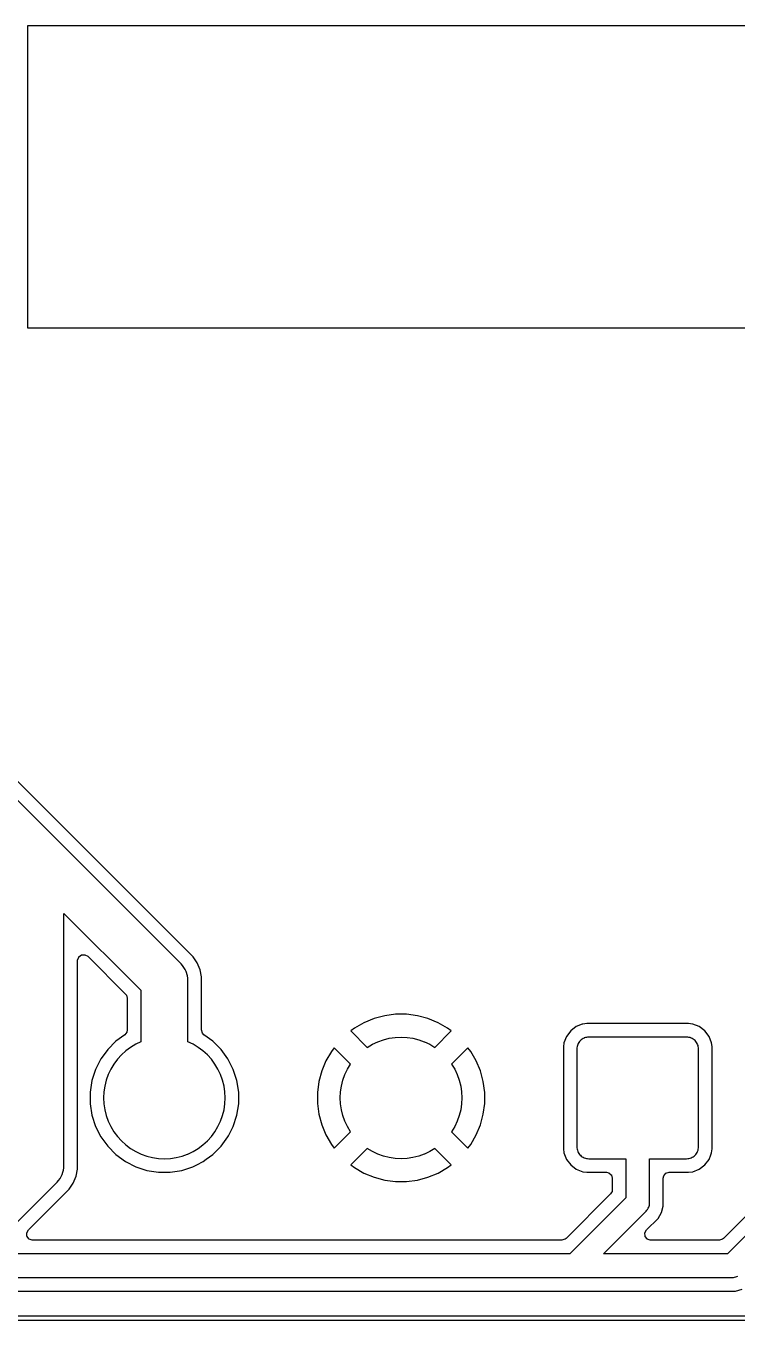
# Model space of a CAD drawing. Header units: metres. Extents: x 92.3 to 181.5, y -134.8 to -50.6.
# Drawn here: x 150.94 to 166.2, y -134.77 to -106.99 of the extents above; entities that cross this region are included whole.
import ezdxf

# ---------------------------------------------------------------- set-up
doc = ezdxf.new("R2010")
doc.units = ezdxf.units.M

msp = doc.modelspace()

# ---------------------------------------------------------------- linework, layer by layer
for points in [[(167.957, -106.99), (150.975, -106.99), (150.975, -113.47), (168.658, -113.47)], [(150.657, -132.757), (151.607, -131.807), (151.607, -131.807), (151.607, -131.807), (151.64, -131.771), (151.64, -131.771), (151.641, -131.771), (151.641, -131.77), (151.641, -131.77), (151.67, -131.731), (151.67, -131.731), (151.67, -131.731), (151.67, -131.731), (151.67, -131.73), (151.695, -131.688), (151.696, -131.688), (151.696, -131.688), (151.696, -131.688), (151.696, -131.688), (151.717, -131.644), (151.717, -131.643), (151.717, -131.643), (151.717, -131.643), (151.717, -131.643), (151.733, -131.597), (151.733, -131.597), (151.733, -131.597), (151.734, -131.597), (151.734, -131.596), (151.745, -131.549), (151.746, -131.549), (151.746, -131.549), (151.746, -131.548), (151.746, -131.548), (151.753, -131.5), (151.753, -131.5), (151.753, -131.5), (151.753, -131.499), (151.753, -131.499), (151.755, -131.45), (151.755, -131.45), (151.755, -131.45), (151.755, -126.04), (153.405, -127.689), (153.405, -128.797), (153.295, -128.849), (153.295, -128.849), (153.295, -128.849), (153.295, -128.849), (153.295, -128.849), (153.185, -128.915), (153.185, -128.915), (153.185, -128.915), (153.185, -128.915), (153.185, -128.915), (153.082, -128.991), (153.082, -128.991), (153.082, -128.991), (153.082, -128.991), (153.082, -128.991), (152.987, -129.077), (152.987, -129.077), (152.987, -129.077), (152.987, -129.077), (152.987, -129.077), (152.901, -129.172), (152.901, -129.172), (152.901, -129.172), (152.901, -129.172), (152.901, -129.172), (152.825, -129.275), (152.825, -129.275), (152.825, -129.275), (152.825, -129.275), (152.825, -129.275), (152.825, -129.275), (152.825, -129.275), (152.759, -129.385), (152.759, -129.385), (152.759, -129.385), (152.759, -129.385), (152.759, -129.385), (152.704, -129.5), (152.704, -129.5), (152.704, -129.501), (152.704, -129.501), (152.704, -129.501), (152.661, -129.621), (152.661, -129.621), (152.661, -129.621), (152.661, -129.621), (152.661, -129.621), (152.63, -129.745), (152.63, -129.745), (152.63, -129.745), (152.63, -129.746), (152.63, -129.746), (152.611, -129.872), (152.611, -129.872), (152.611, -129.872), (152.611, -129.872), (152.611, -129.872), (152.605, -130), (152.605, -130), (152.605, -130), (152.605, -130), (152.605, -130), (152.611, -130.128), (152.611, -130.128), (152.611, -130.128), (152.611, -130.128), (152.611, -130.128), (152.63, -130.254), (152.63, -130.254), (152.63, -130.255), (152.63, -130.255), (152.63, -130.255), (152.661, -130.379), (152.661, -130.379), (152.661, -130.379), (152.661, -130.379), (152.661, -130.379), (152.704, -130.499), (152.704, -130.499), (152.704, -130.499), (152.704, -130.499), (152.704, -130.5), (152.704, -130.5), (152.759, -130.615), (152.759, -130.615), (152.759, -130.615), (152.759, -130.615), (152.759, -130.615), (152.825, -130.725), (152.825, -130.725), (152.825, -130.725), (152.825, -130.725), (152.825, -130.725), (152.901, -130.828), (152.901, -130.828), (152.901, -130.828), (152.901, -130.828), (152.901, -130.828), (152.901, -130.828), (152.901, -130.828), (152.987, -130.923), (152.987, -130.923), (152.987, -130.923), (152.987, -130.923), (152.987, -130.923), (153.082, -131.009), (153.082, -131.009), (153.082, -131.009), (153.082, -131.009), (153.082, -131.009), (153.185, -131.085), (153.185, -131.085), (153.185, -131.085), (153.185, -131.085), (153.185, -131.085), (153.295, -131.151), (153.295, -131.151), (153.295, -131.151), (153.295, -131.151), (153.295, -131.151), (153.41, -131.206), (153.41, -131.206), (153.411, -131.206), (153.411, -131.206), (153.411, -131.206), (153.531, -131.249), (153.531, -131.249), (153.531, -131.249), (153.531, -131.249), (153.531, -131.249), (153.655, -131.28), (153.655, -131.28), (153.655, -131.28), (153.656, -131.28), (153.656, -131.28), (153.782, -131.299), (153.782, -131.299), (153.782, -131.299), (153.782, -131.299), (153.782, -131.299), (153.91, -131.305), (153.91, -131.305), (153.91, -131.305), (153.91, -131.305), (153.91, -131.305), (154.038, -131.299), (154.038, -131.299), (154.038, -131.299), (154.038, -131.299), (154.038, -131.299), (154.164, -131.28), (154.164, -131.28), (154.165, -131.28), (154.165, -131.28), (154.165, -131.28), (154.289, -131.249), (154.289, -131.249), (154.289, -131.249), (154.289, -131.249), (154.289, -131.249), (154.409, -131.206), (154.409, -131.206), (154.409, -131.206), (154.409, -131.206), (154.41, -131.206), (154.41, -131.206), (154.525, -131.151), (154.525, -131.151), (154.525, -131.151), (154.525, -131.151), (154.525, -131.151), (154.635, -131.085), (154.635, -131.085), (154.635, -131.085), (154.635, -131.085), (154.635, -131.085), (154.738, -131.009), (154.738, -131.009), (154.738, -131.009), (154.738, -131.009), (154.738, -131.009), (154.738, -131.009), (154.738, -131.009), (154.833, -130.923), (154.833, -130.923), (154.833, -130.923), (154.833, -130.923), (154.833, -130.923), (154.919, -130.828), (154.919, -130.828), (154.919, -130.828), (154.919, -130.828), (154.919, -130.828), (154.995, -130.725), (154.995, -130.725), (154.995, -130.725), (154.995, -130.725), (154.995, -130.725), (155.061, -130.615), (155.061, -130.615), (155.061, -130.615), (155.061, -130.615), (155.061, -130.615), (155.116, -130.5), (155.116, -130.5), (155.116, -130.499), (155.116, -130.499), (155.116, -130.499), (155.159, -130.379), (155.159, -130.379), (155.159, -130.379), (155.159, -130.379), (155.159, -130.379), (155.159, -130.379), (155.159, -130.379), (155.19, -130.255), (155.19, -130.255), (155.19, -130.255), (155.19, -130.254), (155.19, -130.254), (155.209, -130.128), (155.209, -130.128), (155.209, -130.128), (155.209, -130.128), (155.209, -130.128), (155.215, -130), (155.215, -130), (155.215, -130), (155.215, -130), (155.215, -130), (155.209, -129.872), (155.209, -129.872), (155.209, -129.872), (155.209, -129.872), (155.209, -129.872), (155.19, -129.746), (155.19, -129.746), (155.19, -129.745), (155.19, -129.745), (155.19, -129.745), (155.159, -129.621), (155.159, -129.621), (155.159, -129.621), (155.159, -129.621), (155.159, -129.621), (155.116, -129.501), (155.116, -129.501), (155.116, -129.501), (155.116, -129.5), (155.116, -129.5), (155.061, -129.385), (155.061, -129.385), (155.061, -129.385), (155.061, -129.385), (155.061, -129.385), (154.995, -129.275), (154.995, -129.275), (154.995, -129.275), (154.995, -129.275), (154.995, -129.275), (154.919, -129.172), (154.919, -129.172), (154.919, -129.172), (154.919, -129.172), (154.919, -129.172), (154.833, -129.077), (154.833, -129.077), (154.833, -129.077), (154.833, -129.077), (154.833, -129.077), (154.738, -128.991), (154.738, -128.991), (154.738, -128.991), (154.738, -128.991), (154.738, -128.991), (154.635, -128.915), (154.635, -128.915), (154.635, -128.915), (154.635, -128.915), (154.635, -128.915), (154.635, -128.915), (154.635, -128.915), (154.525, -128.849), (154.525, -128.849), (154.525, -128.849), (154.525, -128.849), (154.525, -128.849), (154.415, -128.797), (154.415, -127.48), (154.415, -127.48), (154.415, -127.48), (154.413, -127.431), (154.413, -127.431), (154.413, -127.43), (154.413, -127.43), (154.413, -127.43), (154.406, -127.382), (154.406, -127.382), (154.406, -127.381), (154.406, -127.381), (154.405, -127.381), (154.394, -127.334), (154.394, -127.333), (154.393, -127.333), (154.393, -127.333), (154.393, -127.333), (154.377, -127.287), (154.377, -127.287), (154.377, -127.287), (154.377, -127.287), (154.377, -127.286), (154.356, -127.242), (154.356, -127.242), (154.356, -127.242), (154.356, -127.242), (154.355, -127.242), (154.33, -127.2), (154.33, -127.2), (154.33, -127.2), (154.33, -127.2), (154.33, -127.2), (154.33, -127.199), (154.33, -127.199), (154.33, -127.199), (154.33, -127.199), (154.301, -127.16), (154.301, -127.16), (154.301, -127.159), (154.3, -127.159), (154.3, -127.159), (154.267, -127.123), (154.267, -127.123), (154.267, -127.123), (141.36, -114.216)], [(169.717, -129.212), (165.912, -133.017), (165.912, -133.017), (165.912, -133.017), (165.912, -133.017), (165.911, -133.017), (165.891, -133.034), (165.891, -133.034), (165.891, -133.034), (165.89, -133.034), (165.89, -133.034), (165.89, -133.034), (165.89, -133.034), (165.89, -133.034), (165.89, -133.034), (165.89, -133.034), (165.89, -133.034), (165.89, -133.034), (165.89, -133.034), (165.889, -133.034), (165.889, -133.035), (165.889, -133.035), (165.889, -133.035), (165.822, -133.054), (165.822, -133.054), (165.822, -133.054), (165.822, -133.054), (165.822, -133.054), (165.821, -133.054), (165.821, -133.054), (165.821, -133.054), (165.821, -133.054), (165.821, -133.054), (165.821, -133.054), (165.821, -133.054), (165.821, -133.054), (164.348, -133.054), (164.348, -133.054), (164.339, -133.054), (164.339, -133.054), (164.339, -133.054), (164.339, -133.054), (164.339, -133.054), (164.339, -133.054), (164.339, -133.054), (164.339, -133.054), (164.338, -133.054), (164.338, -133.054), (164.338, -133.054), (164.338, -133.054), (164.338, -133.054), (164.338, -133.054), (164.272, -133.029), (164.272, -133.029), (164.272, -133.029), (164.272, -133.029), (164.272, -133.029), (164.272, -133.029), (164.272, -133.029), (164.272, -133.029), (164.271, -133.029), (164.271, -133.029), (164.271, -133.029), (164.271, -133.029), (164.271, -133.029), (164.271, -133.029), (164.271, -133.029), (164.271, -133.028), (164.271, -133.028), (164.271, -133.028), (164.27, -133.028), (164.27, -133.028), (164.27, -133.028), (164.27, -133.028), (164.27, -133.028), (164.27, -133.028), (164.228, -132.972), (164.228, -132.972), (164.228, -132.972), (164.228, -132.972), (164.228, -132.971), (164.228, -132.971), (164.228, -132.971), (164.228, -132.971), (164.228, -132.971), (164.228, -132.971), (164.228, -132.971), (164.228, -132.971), (164.227, -132.971), (164.227, -132.97), (164.227, -132.97), (164.227, -132.97), (164.227, -132.97), (164.227, -132.97), (164.227, -132.97), (164.227, -132.97), (164.227, -132.97), (164.227, -132.969), (164.227, -132.969), (164.227, -132.969), (164.222, -132.899), (164.222, -132.899), (164.222, -132.899), (164.222, -132.899), (164.222, -132.899), (164.222, -132.899), (164.222, -132.899), (164.222, -132.899), (164.222, -132.899), (164.222, -132.898), (164.222, -132.898), (164.222, -132.898), (164.222, -132.898), (164.222, -132.898), (164.222, -132.898), (164.222, -132.898), (164.222, -132.898), (164.223, -132.897), (164.223, -132.897), (164.223, -132.897), (164.223, -132.897), (164.223, -132.897), (164.223, -132.897), (164.223, -132.897), (164.256, -132.835), (164.256, -132.835), (164.256, -132.835), (164.256, -132.835), (164.257, -132.835), (164.257, -132.835), (164.257, -132.835), (164.257, -132.835), (164.257, -132.835), (164.257, -132.835), (164.257, -132.834), (164.257, -132.834), (164.257, -132.834), (164.507, -132.585), (164.578, -132.461), (164.616, -132.322), (164.616, -131.725), (164.616, -131.724), (164.616, -131.724), (164.616, -131.724), (164.616, -131.724), (164.616, -131.724), (164.616, -131.724), (164.616, -131.724), (164.616, -131.724), (164.616, -131.723), (164.627, -131.672), (164.627, -131.672), (164.627, -131.672), (164.627, -131.672), (164.627, -131.671), (164.627, -131.671), (164.627, -131.671), (164.627, -131.671), (164.627, -131.671), (164.627, -131.671), (164.627, -131.671), (164.627, -131.671), (164.627, -131.671), (164.627, -131.67), (164.627, -131.67), (164.628, -131.67), (164.628, -131.67), (164.628, -131.67), (164.628, -131.67), (164.628, -131.67), (164.628, -131.67), (164.674, -131.617), (164.674, -131.617), (164.674, -131.617), (164.674, -131.617), (164.674, -131.617), (164.674, -131.616), (164.674, -131.616), (164.674, -131.616), (164.674, -131.616), (164.675, -131.616), (164.675, -131.616), (164.675, -131.616), (164.675, -131.616), (164.675, -131.616), (164.675, -131.616), (164.675, -131.616), (164.675, -131.616), (164.675, -131.616), (164.675, -131.616), (164.676, -131.616), (164.676, -131.616), (164.676, -131.615), (164.676, -131.615), (164.676, -131.615), (164.743, -131.596), (164.743, -131.596), (164.743, -131.596), (164.743, -131.596), (164.744, -131.596), (164.744, -131.596), (164.744, -131.596), (164.744, -131.596), (164.744, -131.596), (164.744, -131.596), (164.744, -131.596), (164.744, -131.596), (164.745, -131.596), (165.163, -131.596), (165.25, -131.585), (165.39, -131.53), (165.509, -131.439), (165.6, -131.32), (165.64, -131.219), (165.655, -131.18), (165.66, -131.139), (165.666, -131.093), (165.666, -128.907), (165.659, -128.854), (165.655, -128.82), (165.6, -128.68), (165.509, -128.561), (165.39, -128.47), (165.25, -128.415), (165.202, -128.409), (165.163, -128.404), (162.977, -128.404), (162.935, -128.41), (162.89, -128.415), (162.878, -128.419), (162.75, -128.47), (162.631, -128.561), (162.54, -128.68), (162.485, -128.82), (162.474, -128.907), (162.474, -131.093), (162.485, -131.18), (162.54, -131.32), (162.631, -131.439), (162.75, -131.53), (162.89, -131.585), (162.977, -131.596), (163.395, -131.596), (163.396, -131.596), (163.396, -131.596), (163.396, -131.596), (163.396, -131.596), (163.396, -131.596), (163.396, -131.596), (163.396, -131.596), (163.396, -131.596), (163.397, -131.596), (163.448, -131.607), (163.448, -131.607), (163.448, -131.607), (163.448, -131.607), (163.449, -131.607), (163.449, -131.607), (163.449, -131.607), (163.449, -131.607), (163.449, -131.607), (163.449, -131.607), (163.449, -131.607), (163.449, -131.607), (163.449, -131.607), (163.45, -131.607), (163.45, -131.607), (163.45, -131.608), (163.45, -131.608), (163.45, -131.608), (163.45, -131.608), (163.45, -131.608), (163.45, -131.608), (163.503, -131.654), (163.503, -131.654), (163.503, -131.654), (163.503, -131.654), (163.503, -131.654), (163.504, -131.654), (163.504, -131.654), (163.504, -131.654), (163.504, -131.654), (163.504, -131.655), (163.504, -131.655), (163.504, -131.655), (163.504, -131.655), (163.504, -131.655), (163.504, -131.655), (163.504, -131.655), (163.504, -131.655), (163.504, -131.655), (163.504, -131.655), (163.504, -131.656), (163.504, -131.656), (163.505, -131.656), (163.505, -131.656), (163.505, -131.656), (163.524, -131.723), (163.524, -131.723), (163.524, -131.723), (163.524, -131.723), (163.524, -131.724), (163.524, -131.724), (163.524, -131.724), (163.524, -131.724), (163.524, -131.724), (163.524, -131.724), (163.524, -131.724), (163.524, -131.724), (163.524, -131.725), (163.524, -131.971), (163.524, -131.971), (163.524, -131.971), (163.524, -131.971), (163.524, -131.971), (163.522, -131.998), (163.522, -131.998), (163.522, -131.998), (163.522, -131.998), (163.522, -131.998), (163.522, -131.998), (163.522, -131.998), (163.521, -131.998), (163.521, -131.998), (163.521, -131.999), (163.521, -131.999), (163.521, -131.999), (163.521, -131.999), (163.521, -131.999), (163.521, -131.999), (163.521, -131.999), (163.521, -131.999), (163.52, -132.001), (163.519, -132.006), (163.519, -132.006), (163.519, -132.007), (163.519, -132.007), (163.519, -132.007), (163.519, -132.007), (163.519, -132.007), (163.519, -132.007), (163.519, -132.007), (163.519, -132.007), (163.519, -132.007), (163.519, -132.008), (163.519, -132.008), (163.519, -132.008), (163.519, -132.008), (163.519, -132.008), (163.519, -132.008), (163.519, -132.008), (163.502, -132.034), (163.488, -132.061), (163.488, -132.061), (163.487, -132.061), (163.487, -132.061), (163.487, -132.061), (163.487, -132.061), (163.487, -132.061), (163.487, -132.061), (163.487, -132.061), (163.487, -132.062), (163.487, -132.062), (163.487, -132.062), (163.487, -132.062), (162.532, -133.017), (162.532, -133.017), (162.532, -133.017), (162.532, -133.017), (162.531, -133.017), (162.511, -133.034), (162.511, -133.034), (162.511, -133.034), (162.51, -133.034), (162.51, -133.034), (162.51, -133.034), (162.51, -133.034), (162.51, -133.034), (162.51, -133.034), (162.51, -133.034), (162.51, -133.034), (162.51, -133.034), (162.51, -133.034), (162.509, -133.034), (162.509, -133.035), (162.509, -133.035), (162.509, -133.035), (162.442, -133.054), (162.442, -133.054), (162.442, -133.054), (162.442, -133.054), (162.442, -133.054), (162.441, -133.054), (162.441, -133.054), (162.441, -133.054), (162.441, -133.054), (162.441, -133.054), (162.441, -133.054), (162.441, -133.054), (162.441, -133.054), (151.082, -133.054), (151.082, -133.054), (151.073, -133.054), (151.073, -133.054), (151.073, -133.054), (151.073, -133.054), (151.072, -133.054), (151.072, -133.054), (151.072, -133.054), (151.072, -133.054), (151.072, -133.054), (151.072, -133.054), (151.072, -133.054), (151.072, -133.054), (151.071, -133.054), (151.071, -133.054), (151.006, -133.029), (151.006, -133.029), (151.006, -133.029), (151.006, -133.029), (151.005, -133.029), (151.005, -133.029), (151.005, -133.029), (151.005, -133.029), (151.005, -133.029), (151.005, -133.029), (151.005, -133.029), (151.005, -133.029), (151.005, -133.029), (151.004, -133.029), (151.004, -133.029), (151.004, -133.028), (151.004, -133.028), (151.004, -133.028), (151.004, -133.028), (151.004, -133.028), (151.004, -133.028), (151.004, -133.028), (151.004, -133.028), (151.004, -133.028), (150.962, -132.972), (150.962, -132.972), (150.962, -132.972), (150.962, -132.972), (150.961, -132.971), (150.961, -132.971), (150.961, -132.971), (150.961, -132.971), (150.961, -132.971), (150.961, -132.971), (150.961, -132.971), (150.961, -132.971), (150.961, -132.971), (150.961, -132.97), (150.961, -132.97), (150.961, -132.97), (150.961, -132.97), (150.961, -132.97), (150.961, -132.97), (150.961, -132.97), (150.961, -132.97), (150.961, -132.969), (150.961, -132.969), (150.961, -132.969), (150.956, -132.899), (150.956, -132.899), (150.956, -132.899), (150.956, -132.899), (150.956, -132.899), (150.956, -132.899), (150.956, -132.899), (150.956, -132.899), (150.956, -132.899), (150.956, -132.898), (150.956, -132.898), (150.956, -132.898), (150.956, -132.898), (150.956, -132.898), (150.956, -132.898), (150.956, -132.898), (150.956, -132.898), (150.956, -132.897), (150.956, -132.897), (150.956, -132.897), (150.956, -132.897), (150.956, -132.897), (150.956, -132.897), (150.956, -132.897), (150.99, -132.835), (150.99, -132.835), (150.99, -132.835), (150.99, -132.835), (150.99, -132.835), (150.99, -132.835), (150.99, -132.835), (150.99, -132.835), (150.99, -132.835), (150.99, -132.835), (150.991, -132.834), (150.991, -132.834), (150.991, -132.834), (151.868, -131.957), (151.955, -131.827), (152.015, -131.682), (152.046, -131.528), (152.046, -127.052), (152.046, -127.052), (152.046, -127.043), (152.046, -127.043), (152.046, -127.043), (152.046, -127.043), (152.046, -127.042), (152.046, -127.042), (152.046, -127.042), (152.046, -127.042), (152.046, -127.042), (152.046, -127.042), (152.046, -127.042), (152.046, -127.042), (152.046, -127.041), (152.046, -127.041), (152.071, -126.976), (152.071, -126.976), (152.071, -126.976), (152.071, -126.976), (152.071, -126.975), (152.071, -126.975), (152.071, -126.975), (152.071, -126.975), (152.071, -126.975), (152.071, -126.975), (152.071, -126.975), (152.071, -126.975), (152.071, -126.975), (152.071, -126.974), (152.071, -126.974), (152.072, -126.974), (152.072, -126.974), (152.072, -126.974), (152.072, -126.974), (152.072, -126.974), (152.072, -126.974), (152.072, -126.974), (152.072, -126.974), (152.072, -126.974), (152.128, -126.932), (152.128, -126.932), (152.128, -126.932), (152.128, -126.932), (152.129, -126.931), (152.129, -126.931), (152.129, -126.931), (152.129, -126.931), (152.129, -126.931), (152.129, -126.931), (152.129, -126.931), (152.129, -126.931), (152.129, -126.931), (152.13, -126.931), (152.13, -126.931), (152.13, -126.931), (152.13, -126.931), (152.13, -126.931), (152.13, -126.931), (152.13, -126.931), (152.13, -126.931), (152.131, -126.931), (152.131, -126.931), (152.131, -126.931), (152.201, -126.926), (152.201, -126.926), (152.201, -126.926), (152.201, -126.926), (152.201, -126.926), (152.201, -126.926), (152.201, -126.926), (152.201, -126.926), (152.201, -126.926), (152.202, -126.926), (152.202, -126.926), (152.202, -126.926), (152.202, -126.926), (152.202, -126.926), (152.202, -126.926), (152.202, -126.926), (152.202, -126.926), (152.203, -126.926), (152.203, -126.926), (152.203, -126.926), (152.203, -126.926), (152.203, -126.926), (152.203, -126.926), (152.203, -126.926), (152.265, -126.96), (152.265, -126.96), (152.265, -126.96), (152.265, -126.96), (152.265, -126.96), (152.265, -126.96), (152.265, -126.96), (152.265, -126.96), (152.265, -126.96), (152.265, -126.96), (152.266, -126.961), (152.266, -126.961), (152.266, -126.961), (153.077, -127.772), (153.077, -127.772), (153.077, -127.772), (153.077, -127.772), (153.077, -127.772), (153.094, -127.793), (153.094, -127.793), (153.094, -127.793), (153.094, -127.793), (153.094, -127.793), (153.094, -127.793), (153.094, -127.793), (153.094, -127.793), (153.094, -127.794), (153.094, -127.794), (153.094, -127.794), (153.094, -127.794), (153.094, -127.794), (153.094, -127.794), (153.095, -127.794), (153.095, -127.794), (153.095, -127.794), (153.114, -127.862), (153.114, -127.862), (153.114, -127.862), (153.114, -127.862), (153.114, -127.862), (153.114, -127.862), (153.114, -127.862), (153.114, -127.862), (153.114, -127.862), (153.114, -127.863), (153.114, -127.863), (153.114, -127.863), (153.114, -127.863), (153.114, -128.54), (153.114, -128.54), (153.114, -128.54), (153.114, -128.54), (153.114, -128.541), (153.114, -128.541), (153.114, -128.541), (153.114, -128.541), (153.114, -128.541), (153.106, -128.586), (153.106, -128.586), (153.106, -128.586), (153.106, -128.586), (153.106, -128.586), (153.106, -128.587), (153.106, -128.587), (153.106, -128.587), (153.106, -128.587), (153.106, -128.587), (153.106, -128.587), (153.106, -128.587), (153.105, -128.587), (153.105, -128.588), (153.105, -128.588), (153.105, -128.588), (153.105, -128.588), (153.105, -128.588), (153.105, -128.588), (153.105, -128.588), (153.062, -128.643), (153.062, -128.644), (153.062, -128.644), (153.062, -128.644), (153.062, -128.644), (153.062, -128.644), (153.062, -128.644), (153.062, -128.644), (153.062, -128.644), (153.062, -128.644), (153.062, -128.644), (153.061, -128.644), (153.061, -128.644), (152.871, -128.783), (152.693, -128.961), (152.575, -129.124), (152.545, -129.164), (152.495, -129.263), (152.431, -129.388), (152.354, -129.626), (152.314, -129.874), (152.314, -130.126), (152.354, -130.374), (152.431, -130.612), (152.545, -130.836), (152.693, -131.039), (152.871, -131.217), (153.074, -131.365), (153.298, -131.479), (153.536, -131.556), (153.784, -131.596), (154.036, -131.596), (154.284, -131.556), (154.522, -131.479), (154.604, -131.437), (154.746, -131.365), (154.81, -131.318), (154.949, -131.217), (155.127, -131.039), (155.275, -130.836), (155.284, -130.817), (155.339, -130.711), (155.389, -130.612), (155.466, -130.374), (155.506, -130.126), (155.506, -129.874), (155.466, -129.626), (155.389, -129.388), (155.275, -129.164), (155.127, -128.961), (154.949, -128.783), (154.759, -128.644), (154.759, -128.644), (154.758, -128.644), (154.758, -128.644), (154.758, -128.644), (154.758, -128.644), (154.758, -128.644), (154.758, -128.644), (154.758, -128.644), (154.727, -128.611), (154.726, -128.61), (154.726, -128.61), (154.726, -128.61), (154.726, -128.61), (154.726, -128.61), (154.726, -128.61), (154.726, -128.61), (154.726, -128.61), (154.726, -128.61), (154.726, -128.61), (154.726, -128.609), (154.726, -128.609), (154.726, -128.609), (154.726, -128.609), (154.726, -128.609), (154.726, -128.609), (154.725, -128.609), (154.725, -128.609), (154.725, -128.609), (154.706, -128.541), (154.706, -128.541), (154.706, -128.541), (154.706, -128.541), (154.706, -128.541), (154.706, -128.541), (154.706, -128.541), (154.706, -128.541), (154.706, -128.541), (154.706, -128.54), (154.706, -128.54), (154.706, -128.54), (154.706, -128.54), (154.706, -127.402), (154.675, -127.248), (154.615, -127.103), (154.528, -126.973), (154.473, -126.917), (153.321, -125.766), (151.964, -124.409), (143.558, -116.003)], [(158.194, -128.387), (157.991, -128.504), (157.914, -128.563), (158.265, -128.915), (158.375, -128.849), (158.375, -128.849), (158.375, -128.849), (158.375, -128.849), (158.375, -128.849), (158.49, -128.794), (158.49, -128.794), (158.491, -128.794), (158.491, -128.794), (158.491, -128.794), (158.611, -128.751), (158.611, -128.751), (158.611, -128.751), (158.611, -128.751), (158.611, -128.751), (158.735, -128.72), (158.735, -128.72), (158.735, -128.72), (158.736, -128.72), (158.736, -128.72), (158.862, -128.701), (158.862, -128.701), (158.862, -128.701), (158.862, -128.701), (158.862, -128.701), (158.99, -128.695), (158.99, -128.695), (158.99, -128.695), (158.99, -128.695), (158.99, -128.695), (159.118, -128.701), (159.118, -128.701), (159.118, -128.701), (159.118, -128.701), (159.118, -128.701), (159.244, -128.72), (159.244, -128.72), (159.245, -128.72), (159.245, -128.72), (159.245, -128.72), (159.369, -128.751), (159.369, -128.751), (159.369, -128.751), (159.369, -128.751), (159.369, -128.751), (159.489, -128.794), (159.489, -128.794), (159.489, -128.794), (159.49, -128.794), (159.49, -128.794), (159.605, -128.849), (159.605, -128.849), (159.605, -128.849), (159.605, -128.849), (159.605, -128.849), (159.715, -128.915), (160.066, -128.563), (159.989, -128.504), (159.786, -128.387), (159.568, -128.297), (159.341, -128.236), (159.108, -128.205), (158.872, -128.205), (158.639, -128.236), (158.412, -128.297), (158.194, -128.387)], [(170.045, -129.294), (165.994, -133.345), (163.336, -133.345), (164.25, -132.43), (164.25, -132.43), (164.251, -132.43), (164.267, -132.412), (164.267, -132.412), (164.267, -132.412), (164.267, -132.412), (164.267, -132.412), (164.267, -132.412), (164.282, -132.392), (164.282, -132.392), (164.282, -132.392), (164.282, -132.392), (164.282, -132.392), (164.295, -132.37), (164.295, -132.37), (164.295, -132.37), (164.295, -132.37), (164.295, -132.37), (164.306, -132.348), (164.306, -132.348), (164.306, -132.348), (164.306, -132.348), (164.306, -132.347), (164.314, -132.324), (164.314, -132.324), (164.314, -132.324), (164.314, -132.324), (164.314, -132.324), (164.32, -132.3), (164.32, -132.3), (164.32, -132.3), (164.32, -132.3), (164.32, -132.3), (164.324, -132.275), (164.324, -132.275), (164.324, -132.275), (164.324, -132.275), (164.324, -132.275), (164.325, -132.25), (164.325, -132.25), (164.325, -132.25), (164.325, -131.305), (165.12, -131.305), (165.12, -131.305), (165.12, -131.305), (165.145, -131.304), (165.145, -131.304), (165.145, -131.304), (165.145, -131.304), (165.145, -131.304), (165.145, -131.304), (165.17, -131.3), (165.17, -131.3), (165.17, -131.3), (165.17, -131.3), (165.17, -131.3), (165.194, -131.294), (165.194, -131.294), (165.194, -131.294), (165.194, -131.294), (165.194, -131.294), (165.217, -131.286), (165.217, -131.286), (165.218, -131.286), (165.218, -131.286), (165.218, -131.285), (165.24, -131.275), (165.24, -131.275), (165.24, -131.275), (165.24, -131.275), (165.24, -131.275), (165.261, -131.262), (165.262, -131.262), (165.262, -131.262), (165.262, -131.262), (165.262, -131.262), (165.282, -131.247), (165.282, -131.247), (165.282, -131.247), (165.282, -131.247), (165.282, -131.247), (165.3, -131.23), (165.3, -131.23), (165.3, -131.23), (165.3, -131.23), (165.3, -131.23), (165.317, -131.212), (165.317, -131.212), (165.317, -131.212), (165.317, -131.212), (165.317, -131.212), (165.332, -131.192), (165.332, -131.192), (165.332, -131.192), (165.332, -131.192), (165.332, -131.191), (165.345, -131.17), (165.345, -131.17), (165.345, -131.17), (165.345, -131.17), (165.345, -131.17), (165.355, -131.148), (165.356, -131.148), (165.356, -131.148), (165.356, -131.147), (165.356, -131.147), (165.364, -131.124), (165.364, -131.124), (165.364, -131.124), (165.364, -131.124), (165.364, -131.124), (165.37, -131.1), (165.37, -131.1), (165.37, -131.1), (165.37, -131.1), (165.37, -131.1), (165.374, -131.075), (165.374, -131.075), (165.374, -131.075), (165.374, -131.075), (165.374, -131.075), (165.375, -131.05), (165.375, -131.05), (165.375, -131.05), (165.375, -128.95), (165.375, -128.95), (165.375, -128.95), (165.374, -128.925), (165.374, -128.925), (165.374, -128.925), (165.374, -128.925), (165.374, -128.925), (165.374, -128.925), (165.37, -128.9), (165.37, -128.9), (165.37, -128.9), (165.37, -128.9), (165.37, -128.9), (165.364, -128.876), (165.364, -128.876), (165.364, -128.876), (165.364, -128.876), (165.364, -128.876), (165.356, -128.853), (165.356, -128.853), (165.356, -128.852), (165.356, -128.852), (165.355, -128.852), (165.345, -128.83), (165.345, -128.83), (165.345, -128.83), (165.345, -128.83), (165.345, -128.83), (165.332, -128.809), (165.332, -128.808), (165.332, -128.808), (165.332, -128.808), (165.332, -128.808), (165.317, -128.788), (165.317, -128.788), (165.317, -128.788), (165.317, -128.788), (165.317, -128.788), (165.3, -128.77), (165.3, -128.77), (165.3, -128.77), (165.3, -128.77), (165.3, -128.77), (165.282, -128.753), (165.282, -128.753), (165.282, -128.753), (165.282, -128.753), (165.282, -128.753), (165.262, -128.738), (165.262, -128.738), (165.262, -128.738), (165.262, -128.738), (165.261, -128.738), (165.24, -128.725), (165.24, -128.725), (165.24, -128.725), (165.24, -128.725), (165.24, -128.725), (165.218, -128.715), (165.218, -128.714), (165.218, -128.714), (165.217, -128.714), (165.217, -128.714), (165.194, -128.706), (165.194, -128.706), (165.194, -128.706), (165.194, -128.706), (165.194, -128.706), (165.17, -128.7), (165.17, -128.7), (165.17, -128.7), (165.17, -128.7), (165.17, -128.7), (165.145, -128.696), (165.145, -128.696), (165.145, -128.696), (165.145, -128.696), (165.145, -128.696), (165.12, -128.695), (165.12, -128.695), (165.12, -128.695), (163.02, -128.695), (163.02, -128.695), (163.02, -128.695), (162.995, -128.696), (162.995, -128.696), (162.995, -128.696), (162.995, -128.696), (162.995, -128.696), (162.97, -128.7), (162.97, -128.7), (162.97, -128.7), (162.97, -128.7), (162.97, -128.7), (162.946, -128.706), (162.946, -128.706), (162.946, -128.706), (162.946, -128.706), (162.946, -128.706), (162.923, -128.714), (162.923, -128.714), (162.922, -128.714), (162.922, -128.714), (162.922, -128.715), (162.9, -128.725), (162.9, -128.725), (162.9, -128.725), (162.9, -128.725), (162.9, -128.725), (162.879, -128.738), (162.878, -128.738), (162.878, -128.738), (162.878, -128.738), (162.878, -128.738), (162.858, -128.753), (162.858, -128.753), (162.858, -128.753), (162.858, -128.753), (162.858, -128.753), (162.84, -128.77), (162.84, -128.77), (162.84, -128.77), (162.84, -128.77), (162.84, -128.77), (162.823, -128.788), (162.823, -128.788), (162.823, -128.788), (162.823, -128.788), (162.823, -128.788), (162.808, -128.808), (162.808, -128.808), (162.808, -128.808), (162.808, -128.808), (162.808, -128.809), (162.795, -128.83), (162.795, -128.83), (162.795, -128.83), (162.795, -128.83), (162.795, -128.83), (162.785, -128.852), (162.784, -128.852), (162.784, -128.852), (162.784, -128.853), (162.784, -128.853), (162.776, -128.876), (162.776, -128.876), (162.776, -128.876), (162.776, -128.876), (162.776, -128.876), (162.77, -128.9), (162.77, -128.9), (162.77, -128.9), (162.77, -128.9), (162.77, -128.9), (162.766, -128.925), (162.766, -128.925), (162.766, -128.925), (162.766, -128.925), (162.766, -128.925), (162.765, -128.95), (162.765, -128.95), (162.765, -128.95), (162.765, -131.05), (162.765, -131.05), (162.765, -131.05), (162.766, -131.075), (162.766, -131.075), (162.766, -131.075), (162.766, -131.075), (162.766, -131.075), (162.766, -131.075), (162.77, -131.1), (162.77, -131.1), (162.77, -131.1), (162.77, -131.1), (162.77, -131.1), (162.776, -131.124), (162.776, -131.124), (162.776, -131.124), (162.776, -131.124), (162.776, -131.124), (162.784, -131.147), (162.784, -131.147), (162.784, -131.148), (162.784, -131.148), (162.785, -131.148), (162.795, -131.17), (162.795, -131.17), (162.795, -131.17), (162.795, -131.17), (162.795, -131.17), (162.808, -131.191), (162.808, -131.192), (162.808, -131.192), (162.808, -131.192), (162.808, -131.192), (162.823, -131.212), (162.823, -131.212), (162.823, -131.212), (162.823, -131.212), (162.823, -131.212), (162.84, -131.23), (162.84, -131.23), (162.84, -131.23), (162.84, -131.23), (162.84, -131.23), (162.858, -131.247), (162.858, -131.247), (162.858, -131.247), (162.858, -131.247), (162.858, -131.247), (162.878, -131.262), (162.878, -131.262), (162.878, -131.262), (162.878, -131.262), (162.879, -131.262), (162.9, -131.275), (162.9, -131.275), (162.9, -131.275), (162.9, -131.275), (162.9, -131.275), (162.922, -131.285), (162.922, -131.286), (162.922, -131.286), (162.923, -131.286), (162.923, -131.286), (162.946, -131.294), (162.946, -131.294), (162.946, -131.294), (162.946, -131.294), (162.946, -131.294), (162.97, -131.3), (162.97, -131.3), (162.97, -131.3), (162.97, -131.3), (162.97, -131.3), (162.995, -131.304), (162.995, -131.304), (162.995, -131.304), (162.995, -131.304), (162.995, -131.304), (163.02, -131.305), (163.02, -131.305), (163.02, -131.305), (163.815, -131.305), (163.815, -132.144), (162.614, -133.345), (130.656, -133.345)], [(157.377, -130.796), (157.494, -130.999), (157.553, -131.076), (157.905, -130.725), (157.839, -130.615), (157.839, -130.615), (157.839, -130.615), (157.839, -130.615), (157.839, -130.615), (157.784, -130.5), (157.784, -130.5), (157.784, -130.499), (157.784, -130.499), (157.784, -130.499), (157.784, -130.499), (157.741, -130.379), (157.741, -130.379), (157.741, -130.379), (157.741, -130.379), (157.741, -130.379), (157.71, -130.255), (157.71, -130.255), (157.71, -130.255), (157.71, -130.254), (157.71, -130.254), (157.691, -130.128), (157.691, -130.128), (157.691, -130.128), (157.691, -130.128), (157.691, -130.128), (157.685, -130), (157.685, -130), (157.685, -130), (157.685, -130), (157.685, -130), (157.691, -129.872), (157.691, -129.872), (157.691, -129.872), (157.691, -129.872), (157.691, -129.872), (157.71, -129.746), (157.71, -129.746), (157.71, -129.745), (157.71, -129.745), (157.71, -129.745), (157.741, -129.621), (157.741, -129.621), (157.741, -129.621), (157.741, -129.621), (157.741, -129.621), (157.784, -129.501), (157.784, -129.501), (157.784, -129.501), (157.784, -129.5), (157.784, -129.5), (157.839, -129.385), (157.839, -129.385), (157.839, -129.385), (157.839, -129.385), (157.839, -129.385), (157.905, -129.275), (157.553, -128.924), (157.494, -129.001), (157.377, -129.204), (157.287, -129.422), (157.226, -129.649), (157.195, -129.882), (157.195, -130.118), (157.226, -130.351), (157.287, -130.578), (157.377, -130.796)], [(160.075, -129.275), (160.141, -129.385), (160.141, -129.385), (160.141, -129.385), (160.141, -129.385), (160.141, -129.385), (160.196, -129.5), (160.196, -129.5), (160.196, -129.501), (160.196, -129.501), (160.196, -129.501), (160.239, -129.621), (160.239, -129.621), (160.239, -129.621), (160.239, -129.621), (160.239, -129.621), (160.27, -129.745), (160.27, -129.745), (160.27, -129.745), (160.27, -129.746), (160.27, -129.746), (160.289, -129.872), (160.289, -129.872), (160.289, -129.872), (160.289, -129.872), (160.289, -129.872), (160.295, -130), (160.295, -130), (160.295, -130), (160.295, -130), (160.295, -130), (160.289, -130.128), (160.289, -130.128), (160.289, -130.128), (160.289, -130.128), (160.289, -130.128), (160.27, -130.254), (160.27, -130.254), (160.27, -130.255), (160.27, -130.255), (160.27, -130.255), (160.239, -130.379), (160.239, -130.379), (160.239, -130.379), (160.239, -130.379), (160.239, -130.379), (160.239, -130.379), (160.239, -130.379), (160.196, -130.499), (160.196, -130.499), (160.196, -130.499), (160.196, -130.5), (160.196, -130.5), (160.141, -130.615), (160.141, -130.615), (160.141, -130.615), (160.141, -130.615), (160.141, -130.615), (160.075, -130.725), (160.427, -131.076), (160.486, -130.999), (160.603, -130.796), (160.693, -130.578), (160.754, -130.351), (160.785, -130.118), (160.785, -129.882), (160.754, -129.649), (160.693, -129.422), (160.603, -129.204), (160.486, -129.001), (160.427, -128.924), (160.075, -129.275)], [(158.265, -131.085), (157.914, -131.437), (157.991, -131.496), (158.194, -131.613), (158.412, -131.703), (158.639, -131.764), (158.872, -131.795), (159.108, -131.795), (159.341, -131.764), (159.568, -131.703), (159.786, -131.613), (159.989, -131.496), (160.066, -131.437), (159.715, -131.085), (159.605, -131.151), (159.605, -131.151), (159.605, -131.151), (159.605, -131.151), (159.605, -131.151), (159.49, -131.206), (159.49, -131.206), (159.489, -131.206), (159.489, -131.206), (159.489, -131.206), (159.489, -131.206), (159.369, -131.249), (159.369, -131.249), (159.369, -131.249), (159.369, -131.249), (159.369, -131.249), (159.245, -131.28), (159.245, -131.28), (159.245, -131.28), (159.244, -131.28), (159.244, -131.28), (159.118, -131.299), (159.118, -131.299), (159.118, -131.299), (159.118, -131.299), (159.118, -131.299), (158.99, -131.305), (158.99, -131.305), (158.99, -131.305), (158.99, -131.305), (158.99, -131.305), (158.862, -131.299), (158.862, -131.299), (158.862, -131.299), (158.862, -131.299), (158.862, -131.299), (158.736, -131.28), (158.736, -131.28), (158.735, -131.28), (158.735, -131.28), (158.735, -131.28), (158.611, -131.249), (158.611, -131.249), (158.611, -131.249), (158.611, -131.249), (158.611, -131.249), (158.491, -131.206), (158.491, -131.206), (158.491, -131.206), (158.49, -131.206), (158.49, -131.206), (158.375, -131.151), (158.375, -131.151), (158.375, -131.151), (158.375, -131.151), (158.375, -131.151), (158.265, -131.085)], [(130.55, -133.855), (166.1, -133.855), (166.1, -133.855), (166.1, -133.855), (166.125, -133.854), (166.125, -133.854), (166.125, -133.854), (166.125, -133.854), (166.125, -133.854), (166.15, -133.85), (166.15, -133.85), (166.15, -133.85), (166.15, -133.85), (166.15, -133.85), (166.174, -133.844), (166.174, -133.844), (166.174, -133.844), (166.174, -133.844), (166.174, -133.844), (166.174, -133.844), (166.197, -133.836), (166.198, -133.836), (166.198, -133.836), (166.198, -133.836), (166.198, -133.836), (166.22, -133.825)], [(130.478, -134.146), (166.172, -134.146), (166.311, -134.108)], [(92.5, -134.679), (181.25, -134.679)], [(92.376, -134.769), (181.374, -134.769)]]:
    msp.add_lwpolyline(points)

doc.saveas('drawing.dxf')
